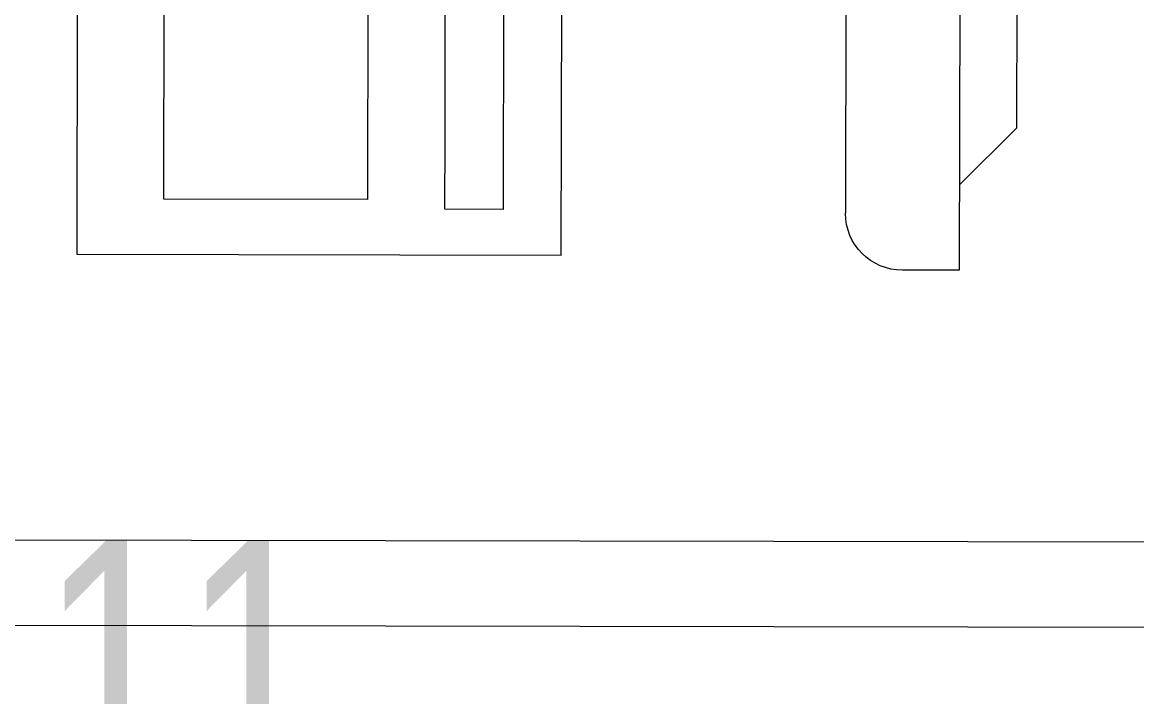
# Model space of a CAD drawing. Header units: millimetres. Extents: x -160614 to 59925, y -157025 to 0.
# Drawn here: x -98040.1 to -97648.8, y -114833.1 to -114596.3 of the extents above; entities that cross this region are included whole.
import ezdxf

# ---------------------------------------------------------------- set-up
doc = ezdxf.new("R2010")
doc.units = ezdxf.units.MM
doc.header["$LTSCALE"] = 8
doc.layers.add('72_EGR_EQP_TAG', color=9, linetype='Continuous', lineweight=5)
doc.layers.add('LOADING', color=9, linetype='Continuous', lineweight=5)
doc.styles.add('X3G_ENTITY_257CFD', font='swisscl.ttf', dxfattribs={"height": 200})

# ---------------------------------------------------------------- blocks, each defined once
blk = doc.blocks.new('workstation')
at = {"layer": 'LOADING'}
for p, q in [((2800.355, -991.781, 0), (2858.355, -991.877, 0)), ((2804.35, -994.788, 0), (2854.35, -994.87, 0)), ((2813.402, -1050.332, 0), (2813.478, -1004.332, 0)), ((2813.478, -1004.332, 0), (2815.478, -1004.335, 0)), ((2827.457, -1004.855, 0), (2827.383, -1049.855, 0)), ((2827.457, -1004.855, 0), (2844.457, -1004.883, 0)), ((2844.457, -1004.883, 0), (2844.383, -1049.883, 0)), ((2817.405, -1048.338, 0), (2817.475, -1006.338, 0)), ((2829.442, -1039.863, 0), (2829.498, -1006.47, 0)), ((2829.498, -1006.47, 0), (2831.541, -1006.474, 0)), ((2831.541, -1006.474, 0), (2831.537, -1008.969, 0)), ((2834.231, -1026.922, 0), (2834.264, -1006.819, 0)), ((2834.264, -1006.819, 0), (2841.415, -1006.831, 0)), ((2841.415, -1006.831, 0), (2841.382, -1026.934, 0)), ((2811.47, -1009.328, 0), (2813.473, -1007.332, 0)), ((2831.537, -1008.969, 0), (2831.485, -1039.866, 0)), ((2811.41, -1045.328, 0), (2811.47, -1009.328, 0))]:
    blk.add_line(p, q, dxfattribs=at)
at = {"layer": 'LOADING', "extrusion": (1.03527e-10, -9.97581e-11, -1)}
blk.add_ellipse((2815.475, -1006.335, 0), major_axis=(1.412, -1.417), ratio=1, start_param=3.926991, end_param=5.497787, dxfattribs=at)
blk = doc.blocks.new('GF1')
at = {"layer": 'LOADING', "color": 9, "xscale": 10, "yscale": 10, "zscale": 10, "rotation": 180}
blk.add_blockref('workstation', (-69576.31, -124726.71, 0), dxfattribs=at)
at = {"layer": '72_EGR_EQP_TAG', "color": 9, "insert": (-97984.01, -114778.23, 0), "char_height": 87.473, "attachment_point": 2, "style": 'X3G_ENTITY_257CFD'}
blk.add_mtext('11', dxfattribs=at)

msp = doc.modelspace()

# ---------------------------------------------------------------- block references
at = {"layer": '72_EGR_EQP_TAG'}
msp.add_blockref('GF1', (0, 0), dxfattribs=at)

doc.saveas('drawing.dxf')
